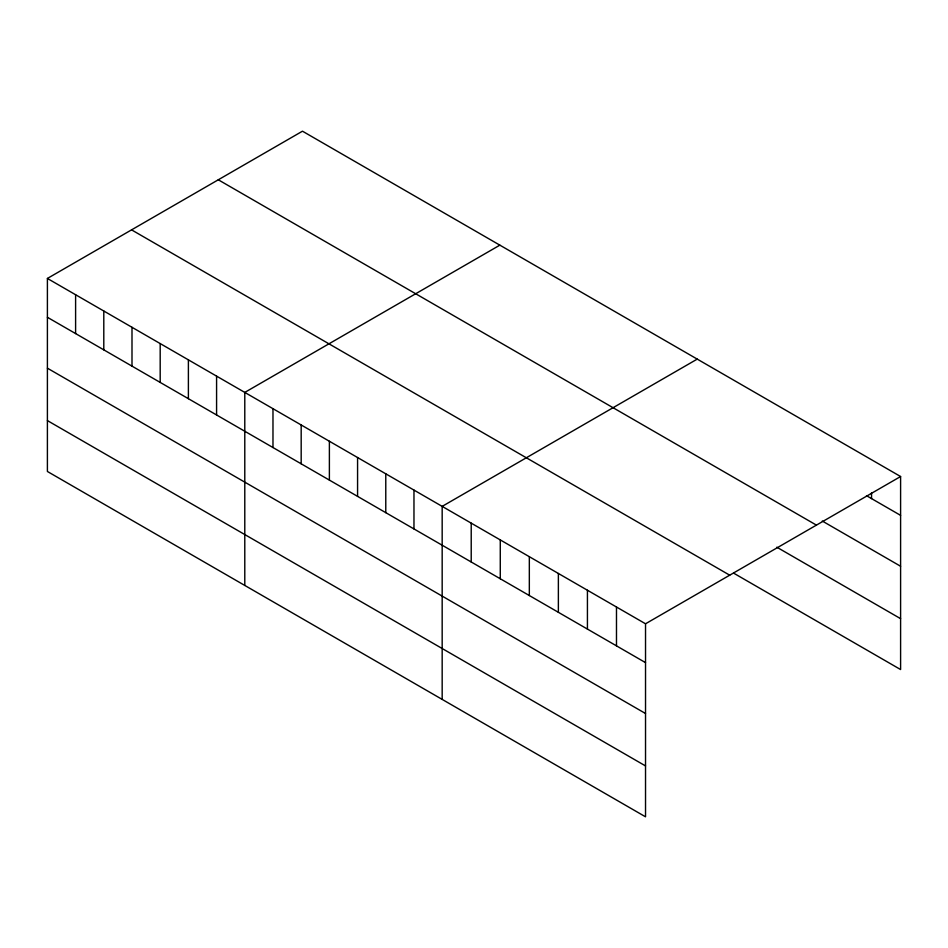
<?xml version="1.0" encoding="UTF-8"?>
<svg xmlns="http://www.w3.org/2000/svg" width="948" height="948" viewBox="0 0 948 948"><rect width="100%" height="100%" fill="white"/><g stroke="black" fill="none" stroke-linecap="round" stroke-linejoin="round"><path stroke-width="1.42" d="M47.4 278.451L645.529 623.784L645.529 816.809L47.4 471.476L47.4 278.451L302.471 131.191L900.6 476.524L900.6 669.549L733.87 573.279M499.845 245.153L244.785 392.413L244.785 585.437M697.23 359.114L442.171 506.374L442.171 699.387M645.529 623.784L900.6 476.524M866.496 495.686L900.6 515.368M822.283 521.033L900.6 566.252M218.289 179.788L816.429 525.121M776.815 547.197L900.6 618.665M131.571 229.866L729.711 575.187M47.4 317.296L645.529 662.628M47.4 368.18L645.529 713.512M47.4 420.592L645.529 765.925M871.544 492.841L871.544 498.601M616.484 607.016L616.484 645.861M587.428 590.237L587.428 629.081M558.372 573.469L558.372 612.313M529.328 556.689L529.328 595.534M500.271 539.922L500.271 578.766M471.215 523.142L471.215 561.986M413.968 490.092L413.968 528.937M385.777 473.81L385.777 512.655M357.574 457.54L357.574 496.385M329.383 441.258L329.383 480.103M301.18 424.977L301.18 463.821M272.977 408.695L272.977 447.539M216.582 376.131L216.582 414.975M188.391 359.861L188.391 398.705M160.188 343.579L160.188 382.423M131.997 327.297L131.997 366.141M103.794 311.015L103.794 349.859M75.603 294.733L75.603 333.578"/></g></svg>
